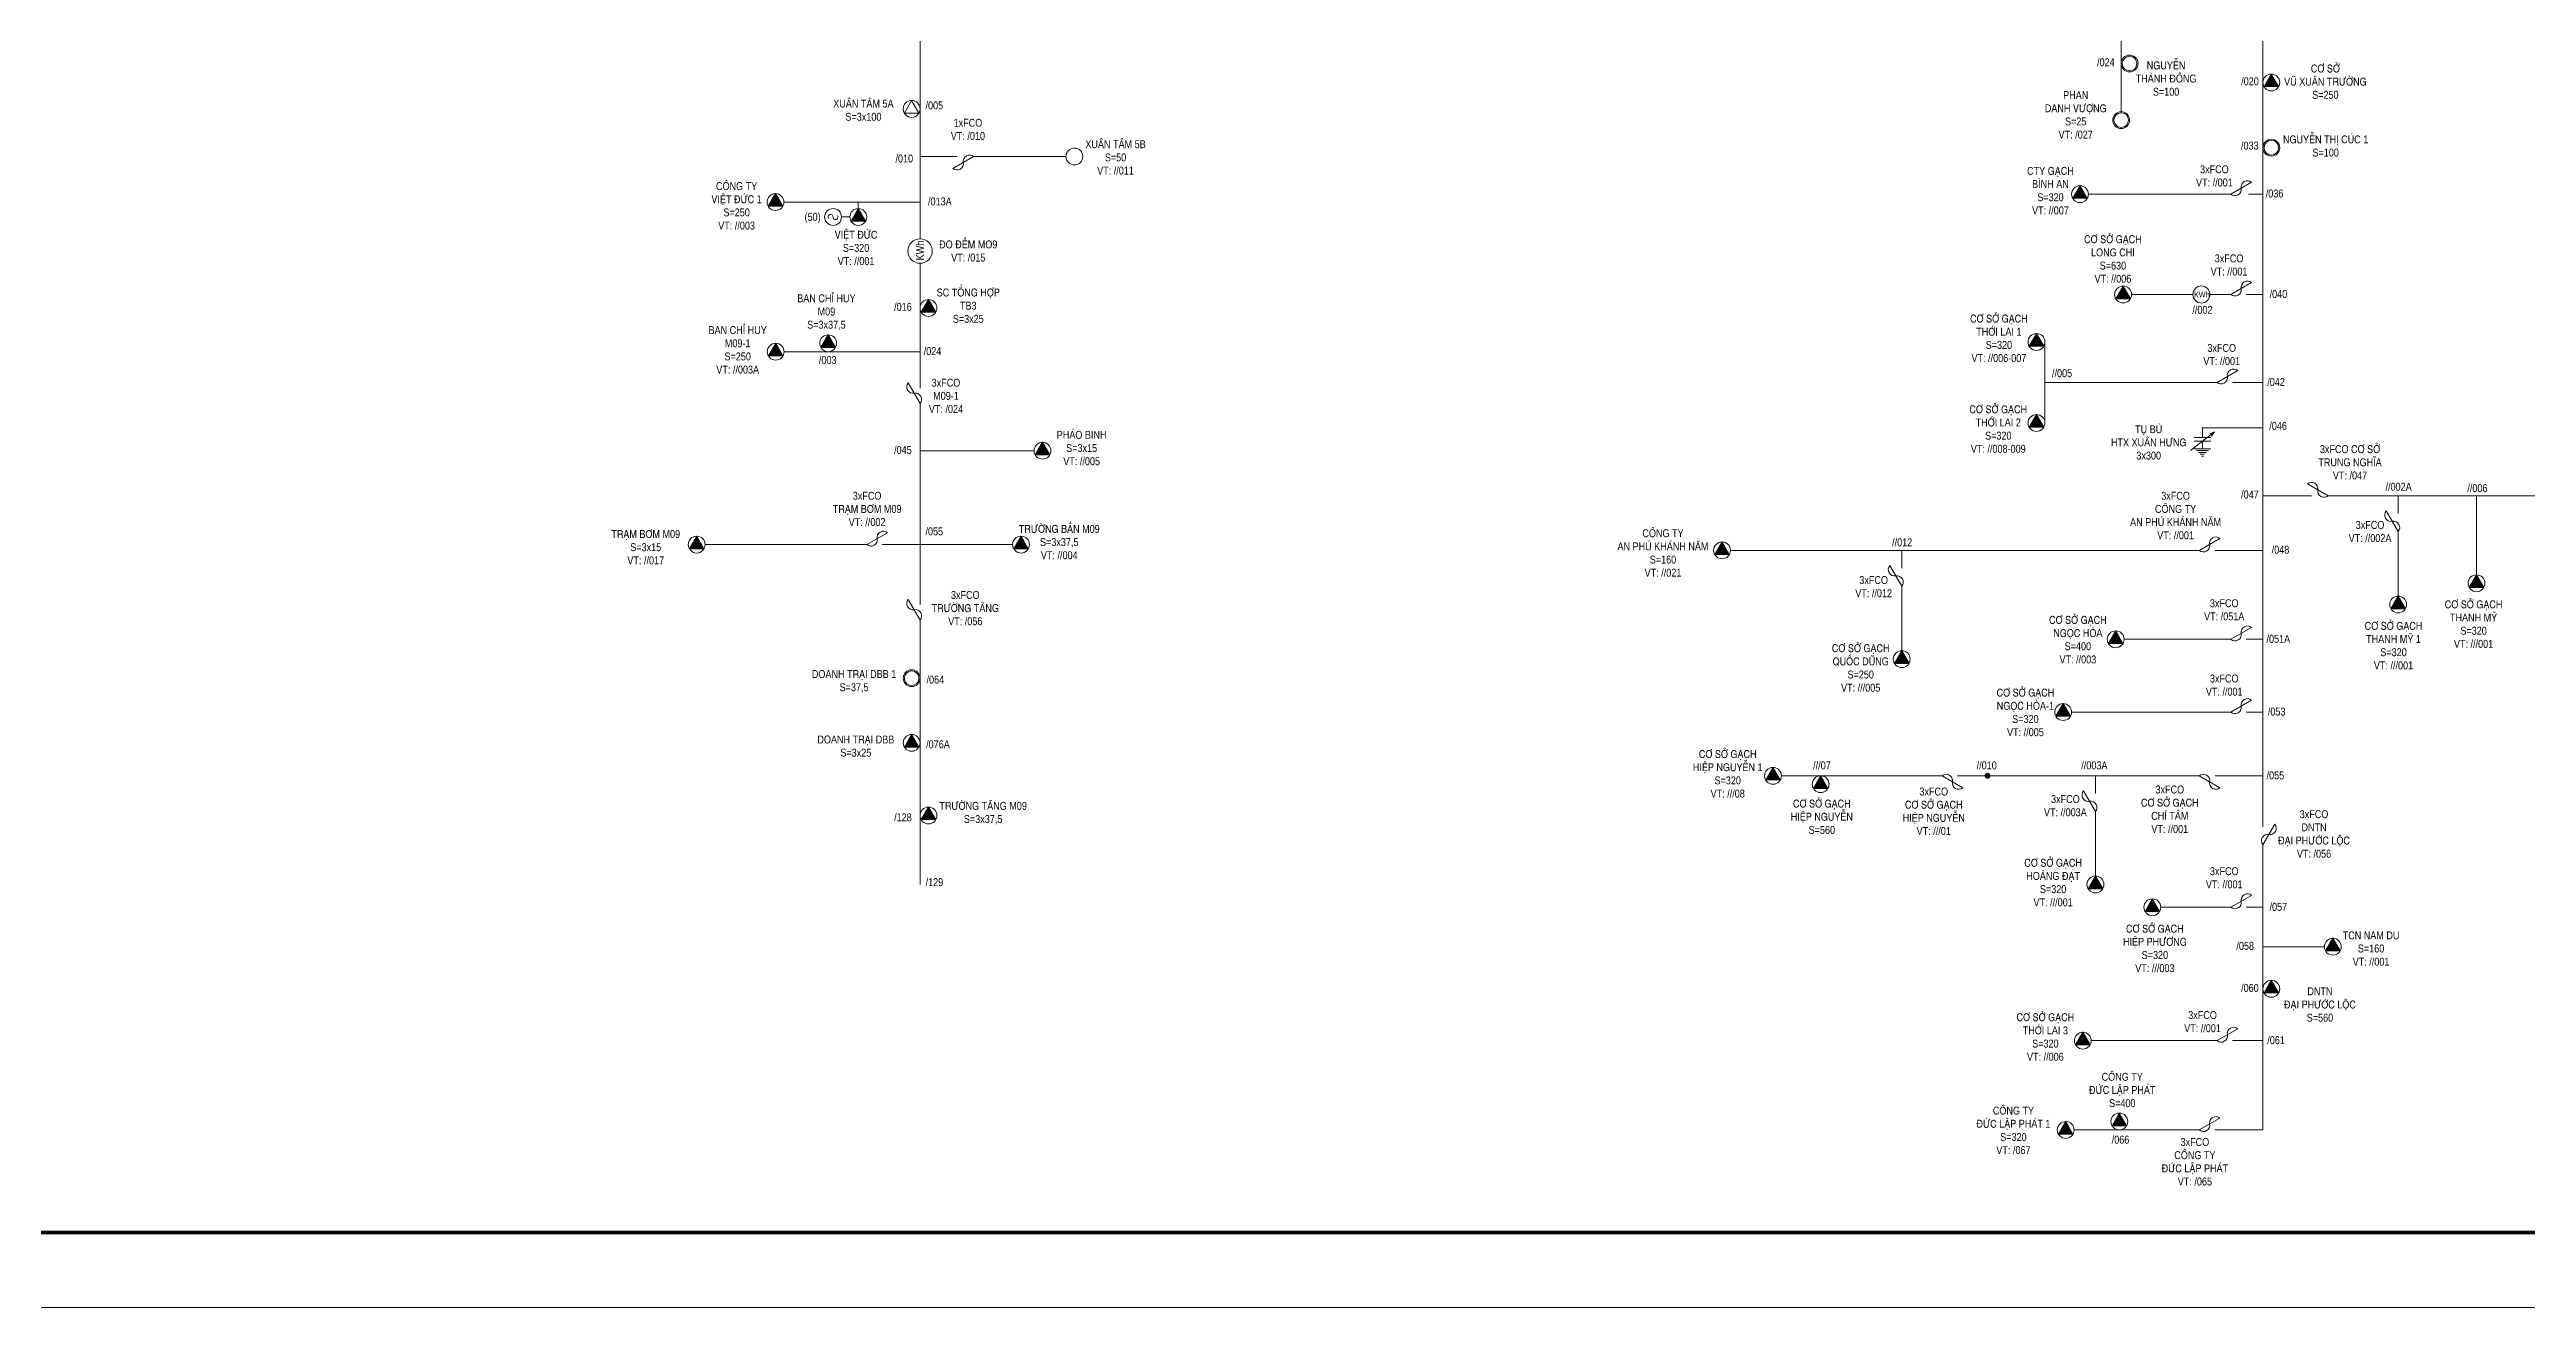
# Model space of a CAD drawing. Header units: inches. Extents: x 3694 to 9715, y -885 to 919.
# Drawn here: x 7230 to 7891, y -836 to -501 of the extents above; entities that cross this region are included whole.
import ezdxf

# ---------------------------------------------------------------- set-up
doc = ezdxf.new("R2010")
doc.units = ezdxf.units.IN
doc.header["$LTSCALE"] = 0.2
doc.header["$MEASUREMENT"] = 0
doc.layers.get('0').update_dxf_attribs({"lineweight": 5})
for name, color, linetype, lineweight in [('Day 22kV', 1, 'Continuous', 13), ('Khung', 7, 'Continuous', 13), ('TBA', 5, 'Continuous', 9), ('Text', 7, 'Continuous', 9), ('Thiet bi', 3, 'Continuous', 9), ('Tuyen 476', 4, 'Continuous', 13), ('Tuyen 478', 1, 'Continuous', 13)]:
    doc.layers.add(name, color=color, linetype=linetype, lineweight=lineweight)
doc.styles.add('V-H-C', font='VHELVCN_0.TTF')

# ---------------------------------------------------------------- blocks, each defined once
blk = doc.blocks.new('FCO')
at = {"color": 0}
blk.add_lwpolyline([(0, 0, 0.707499), (0.8, 0.8, -0.707499), (1.6, 1.6, -5.301682)], format="xyb", dxfattribs=at)
blk.add_lwpolyline([(0, 0), (1.6, 1.6)], dxfattribs=at)
blk = doc.blocks.new('TBA 3P')
at = {"color": 0}
blk.add_lwpolyline([(0, 1.6, 0, 1.39, 0), (0, 0.4, 0, 0, 0)], format="xyseb", dxfattribs=at)
blk.add_lwpolyline([(-0.69, 0.4), (0.69, 0.4), (0, 1.6)], close=True, dxfattribs=at)
blk.add_circle((0, 0.8), 0.8, dxfattribs=at)
blk = doc.blocks.new('TBA 1P')
at = {"color": 0}
blk.add_circle((0, 0.8), 0.8, dxfattribs=at)
blk = doc.blocks.new('GIAO NHAN DIEN NANG')
at = {"layer": 'Thiet bi'}
for p, q in [((579.29, -85.47), (582.99, -85.47)), ((589.48, -85.47), (593.18, -85.47))]:
    blk.add_line(p, q, dxfattribs=at)
blk.add_circle((586.24, -85.47), 3.25, dxfattribs=at)
at = {"layer": 'Text', "insert": (586.39, -85.46), "char_height": 2.107, "width": 22.4302, "attachment_point": 5, "style": 'V-H-C'}
blk.add_mtext('KWh', dxfattribs=at)

msp = doc.modelspace()

# ---------------------------------------------------------------- linework, layer by layer
at = {"layer": 'Day 22kV'}
msp.add_line((7804.23, -601.85), (7820.34, -601.85), dxfattribs=at)
at = {"layer": 'Khung'}
msp.add_lwpolyline([(6760.27, 918.53), (9715.27, 918.53), (9715.27, -836.47), (6760.27, -836.47)], close=True, dxfattribs=at)
at = {"layer": 'Khung', "const_width": 1}
msp.add_lwpolyline([(6780.27, 898.53), (9695.27, 898.53), (9695.27, -816.47), (6780.27, -816.47)], close=True, dxfattribs=at)
at = {"layer": 'TBA', "color": 4}
for p, q in [((7441.28, -545.66), (7443.51, -545.66)), ((7445.76, -541.68), (7445.76, -543.41))]:
    msp.add_line(p, q, dxfattribs=at)
msp.add_lwpolyline([(7459.99, -514.59), (7458.05, -517.96), (7461.94, -517.96)], close=True, dxfattribs=at)
at = {"layer": 'TBA', "color": 1}
for centre, radius in [((7784.79, -504.74), 2.25), ((7784.79, -504.74), 1.95), ((7782.55, -519.84), 2.25), ((7782.55, -519.84), 1.95), ((7822.59, -527.19), 2.25), ((7822.59, -527.19), 1.95)]:
    msp.add_circle(centre, radius, dxfattribs=at)
at = {"layer": 'TBA', "color": 4, "ltscale": 2}
msp.add_circle((7459.99, -516.84), 2.25, dxfattribs=at)
at = {"layer": 'TBA', "color": 4}
for radius in [2.25, 1.95]:
    msp.add_circle((7459.99, -668.66), radius, dxfattribs=at)
for centre, start, end in [((7438.36, -545.66), 0, 218.66212), ((7439.7, -545.66), 180, 38.66212)]:
    msp.add_arc(centre, 0.669, start, end, dxfattribs=at)
at = {"layer": 'Thiet bi', "color": 1}
for p, q in [((7801, -607.96), (7807.45, -603)), ((7807.45, -603), (7806.15, -603.45)), ((7807.45, -603), (7806.68, -604.14))]:
    msp.add_line(p, q, dxfattribs=at)
for points in [[(7806.43, -604.48), (7802.03, -604.48), (7802.03, -604.48)], [(7806.43, -605.48), (7802.03, -605.48), (7802.03, -605.48)], [(7806.43, -607.49), (7802.03, -607.49), (7802.03, -607.49)], [(7804.23, -605.48), (7804.23, -607.49), (7804.18, -607.49), (7804.18, -607.47)], [(7804.23, -604.48), (7804.23, -601.85), (7804.23, -601.85)], [(7805.84, -607.97), (7802.61, -607.97), (7802.61, -607.97)], [(7805.27, -608.45), (7803.18, -608.45), (7803.18, -608.45)], [(7804.81, -608.93), (7803.64, -608.93), (7803.64, -608.93)], [(7804.48, -609.41), (7803.98, -609.41), (7803.98, -609.41)]]:
    msp.add_lwpolyline(points, dxfattribs=at)
at = {"layer": 'Thiet bi', "color": 1, "const_width": 0.146}
msp.add_lwpolyline([(7804.23, -601.78, -1), (7804.23, -601.93, -1), (7804.23, -601.78, -2.414214)], format="xyb", dxfattribs=at)
at = {"layer": 'Tuyen 476'}
for points in [[(7462.24, -493.24), (7462.24, -547.82)], [(7462.24, -529.54), (7472.07, -529.54)], [(7476.51, -529.54), (7476.51, -529.54), (7501.14, -529.54)], [(7425.93, -541.68), (7462.24, -541.68)], [(7462.24, -561.7), (7462.24, -591.29)], [(7425.98, -581.59), (7462.24, -581.59)], [(7462.24, -595.4), (7462.24, -649.04)], [(7492.63, -608), (7462.24, -608)], [(7448.04, -633.04), (7404.91, -633.04)], [(7452.15, -633.04), (7486.91, -633.04)], [(7462.24, -653.15), (7462.24, -723.64)]]:
    msp.add_lwpolyline(points, dxfattribs=at)
at = {"layer": 'Tuyen 478'}
msp.add_line((7762.2, -600.6), (7762.2, -579), dxfattribs=at)
for points in [[(7782.55, -462.11), (7782.55, -517.59)], [(7820.34, -477.5), (7820.34, -708.34)], [(7773.82, -539.56), (7811.81, -539.56)], [(7816.51, -539.56), (7820.34, -539.56)], [(7799.09, -566.33), (7785.31, -566.33)], [(7811.81, -566.33), (7808.81, -566.33)], [(7815.92, -566.33), (7820.34, -566.33)], [(7808.12, -589.8), (7762.2, -589.8)], [(7812.23, -589.8), (7820.34, -589.8)], [(7820.34, -620.02), (7833.31, -620.02)], [(7837.74, -620.02), (7959.16, -620.02)], [(7856.43, -620.02), (7856.43, -624.73)], [(7877.31, -620.02), (7877.31, -641.09)], [(7856.43, -629.57), (7856.43, -646.78)], [(7803.39, -634.57), (7678.35, -634.57)], [(7724.03, -634.57), (7724.03, -639.29)], [(7807.5, -634.57), (7820.34, -634.57)], [(7724.03, -644.13), (7724.03, -661.33)], [(7811.81, -658.29), (7783.34, -658.29)], [(7815.92, -658.29), (7820.34, -658.29)], [(7811.81, -677.69), (7769.34, -677.69)], [(7815.92, -677.69), (7820.34, -677.69)], [(7734.8, -694.69), (7691.94, -694.69)], [(7803.39, -694.69), (7738.91, -694.69)], [(7775.68, -694.69), (7775.68, -699.4)], [(7807.5, -694.69), (7820.34, -694.69)], [(7775.68, -704.24), (7775.68, -721.44)], [(7820.34, -713.1), (7820.34, -789.14)], [(7811.81, -729.75), (7793.11, -729.75)], [(7815.92, -729.75), (7820.34, -729.75)], [(7820.34, -740.27), (7836.73, -740.27)], [(7808.12, -765.32), (7774.59, -765.32)], [(7812.23, -765.32), (7820.34, -765.32)], [(7803.39, -789.14), (7770.01, -789.14)], [(7807.5, -789.14), (7820.34, -789.14)]]:
    msp.add_lwpolyline(points, dxfattribs=at)
at = {"layer": 'Tuyen 478', "const_width": 0.76}
msp.add_lwpolyline([(7746.92, -694.29, 1), (7746.92, -695.08, 1), (7746.92, -694.29, 2.414214)], format="xyb", dxfattribs=at)

# ---------------------------------------------------------------- block references
at = {"layer": 'TBA', "color": 1, "xscale": 2.809729812779551, "yscale": 2.809729812779551, "zscale": 2.809729812779032}
for p in [(7822.59, -512.03), (7771.57, -541.81), (7783.06, -568.58), (7759.95, -581.24), (7759.95, -602.85), (7676.11, -636.82), (7877.31, -645.59), (7856.43, -651.27), (7724.03, -665.83), (7781.09, -660.54), (7767.09, -679.94), (7689.69, -696.93), (7702.41, -699.18), (7775.68, -725.94), (7790.86, -732), (7838.98, -742.52), (7822.59, -753.73), (7772.34, -767.57), (7767.76, -791.39), (7782.05, -789.14)]:
    msp.add_blockref('TBA 3P', p, dxfattribs=at)
at = {"layer": 'TBA', "color": 4, "xscale": 2.809729812779551, "yscale": 2.809729812779551, "zscale": 2.809729812779032, "rotation": 180}
for p in [(7503.39, -527.29), (7439.03, -543.41)]:
    msp.add_blockref('TBA 1P', p, dxfattribs=at)
at = {"layer": 'TBA', "color": 4, "xscale": 2.809729812779551, "yscale": 2.809729812779551, "zscale": 2.809729812779032}
for p in [(7423.68, -543.93), (7445.76, -547.91), (7464.49, -572.18), (7423.73, -583.84), (7437.73, -581.59), (7494.88, -610.25), (7402.66, -635.28), (7489.16, -635.28), (7459.99, -688.15), (7464.49, -707.51)]:
    msp.add_blockref('TBA 3P', p, dxfattribs=at)
at = {"layer": 'Thiet bi', "color": 4, "yscale": 2.809729812779551, "zscale": 2.809729812779032}
for p, xscale, rotation in [((7476.51, -529.54), 2.809729812778733, 164.9999999999864), ((7462.24, -595.4), 2.809729812778733, 74.99999999998644), ((7448.04, -633.04), 2.809729812778734, 344.9999999999864), ((7462.24, -653.15), 2.809729812778733, 74.99999999998644)]:
    msp.add_blockref('FCO', p, dxfattribs=dict(at, xscale=xscale, rotation=rotation))
at = {"layer": 'Thiet bi', "color": 1, "yscale": 2.809729812779551, "zscale": 2.809729812779032}
for p, xscale, rotation in [((7811.81, -539.56), 2.809729812778733, 344.9999999999864), ((7811.81, -566.33), 2.809729812778733, 344.9999999999864), ((7808.12, -589.8), 2.809729812778733, 344.9999999999864), ((7837.74, -620.02), -2.809729812778732, 15.00000000001354), ((7856.43, -629.57), 2.809729812778733, 74.99999999998644), ((7803.39, -634.57), 2.809729812778733, 344.9999999999864), ((7724.03, -644.13), 2.809729812778733, 74.99999999998644), ((7811.81, -658.29), 2.809729812778733, 344.9999999999864), ((7811.81, -677.69), 2.809729812778733, 344.9999999999864), ((7734.8, -694.69), -2.809729812778733, 195.0000000000136), ((7803.39, -694.69), -2.809729812778732, 195.0000000000136), ((7775.68, -704.24), 2.809729812778733, 74.99999999998644), ((7820.34, -713.1), -2.809729812779203, 285.0000000000494), ((7811.81, -729.75), 2.809729812778732, 344.9999999999864), ((7808.12, -765.32), 2.809729812778732, 344.9999999999864), ((7803.39, -789.14), 2.809729812778733, 344.9999999999864)]:
    msp.add_blockref('FCO', p, dxfattribs=dict(at, xscale=xscale, rotation=rotation))
at = {"layer": 'Thiet bi', "color": 4, "rotation": 90}
msp.add_blockref('GIAO NHAN DIEN NANG', (7376.77, -1141), dxfattribs=at)
at = {"layer": 'Thiet bi', "color": 1, "xscale": 0.7000000000007276, "yscale": 0.7000000000007276, "zscale": 0.7}
msp.add_blockref('GIAO NHAN DIEN NANG', (7393.58, -506.5), dxfattribs=at)

# ---------------------------------------------------------------- texts
at = {"layer": 'Text', "attachment_point": 5, "style": 'V-H-C'}
for s, insert, char_height, width in [('/024', (7778.48, -504.41), 2.107, 28.1807), ('NGUYEÃN\\PTHAØNH ÑOÂNG\\PS=100', (7794.53, -508.76), 2.1073, 28.1807), ('/020', (7816.9, -509.49), 2.107, 28.1807), ('CÔ SÔÛ\\PVUÕ XUAÂN TRÖÔØNG\\PS=250', (7837.01, -509.59), 2.1073, 28.1807), ('XUAÂN TAÂM 5A\\PS=3x100', (7447.12, -517.2), 2.1073, 28.1807), ('/005', (7466.03, -515.93), 2.107, 28.1807), ('PHAN\\PDANH VÖÔÏNG\\PS=25\\PVT: /027', (7770.43, -518.44), 2.1073, 28.1807), ('1xFCO\\PVT: /010', (7474.99, -522.31), 2.107, 28.1807), ('XUAÂN TAÂM 5B\\PS=50\\PVT: //011', (7514.36, -529.79), 2.1073, 28.1807), ('/033', (7816.86, -526.64), 2.107, 28.1807), ('NGUYEÃN THÒ CUÙC 1\\PS=100', (7837.08, -526.74), 2.1073, 28.1807), ('/010', (7458.02, -530.09), 2.107, 28.1807), ('CTY GAÏCH\\PBÌNH AN\\PS=320\\PVT: //007', (7763.69, -538.66), 2.107, 28.1807), ('3xFCO\\PVT: //001', (7807.41, -534.72), 2.107, 28.1807), ('COÂNG TY\\PVIEÄT ÑÖÙC 1\\PS=250\\PVT: //003', (7413.3, -542.7), 2.1073, 28.1807), ('/013A', (7467.51, -541.54), 2.107, 28.1807), ('/036', (7823.46, -539.42), 2.107, 28.1807), ('(50)', (7433.57, -545.94), 2.107, 28.1807), ('VIEÄT ÑÖÙC\\PS=320\\PVT: //001', (7445.16, -553.93), 2.107, 28.1807), ('ÑO ÑEÁM MO9\\PVT: /015', (7475.09, -554.75), 2.1073, 28.1807), ('CÔ SÔÛ GAÏCH\\PLONG CHI\\PS=630\\PVT: //006', (7780.35, -556.88), 2.1073, 28.1807), ('3xFCO\\PVT: //001', (7811.32, -558.48), 2.107, 28.1807), ('BAN CHÆ HUY\\PM09\\PS=3x37,5', (7437.26, -571.07), 2.1073, 28.1807), ('SC TOÅNG HÔÏP\\PTB3\\PS=3x25', (7475.09, -569.33), 2.1073, 28.1807), ('/040', (7824.48, -566.22), 2.107, 28.1807), ('BAN CHÆ HUY\\PM09-1\\PS=250\\PVT: //003A', (7413.59, -581.11), 2.1073, 28.1807), ('/016', (7457.66, -569.64), 2.107, 28.1807), ('CÔ SÔÛ GAÏCH\\PTHÔÙI LAI 1\\PS=320\\PVT: //006-007', (7749.94, -578.04), 2.1073, 28.1807), ('//002', (7804.22, -570.44), 2.107, 28.1807), ('/024', (7465.55, -581.45), 2.107, 28.1807), ('3xFCO\\PVT: //001', (7809.36, -582.35), 2.107, 28.1807), ('/003', (7437.6, -583.83), 2.107, 28.1807), ('//005', (7766.78, -587.33), 2.107, 28.1807), ('3xFCO\\PM09-1\\PVT: /024', (7469.14, -593.38), 2.107, 28.1807), ('/042', (7823.86, -589.69), 2.107, 28.1807), ('CÔ SÔÛ GAÏCH\\PTHÔÙI LAI 2\\PS=320\\PVT: //008-009', (7749.77, -602.23), 2.1073, 28.1807), ('TUÏ BUØ\\PHTX XUAÂN HÖNG\\P3x300', (7789.89, -605.79), 2.1073, 28.1807), ('/046', (7824.4, -601.38), 2.107, 28.1807), ('/045', (7457.66, -607.81), 2.107, 28.1807), ('PHAÙO BINH\\PS=3x15\\PVT: //005', (7505.32, -607.29), 2.107, 28.1807), ('3xFCO CÔ SÔÛ\\PTRUNG NGHÓA\\PVT: /047', (7843.58, -611.1), 2.1073, 28.1807), ('3xFCO\\PTRAÏM BÔM M09\\PVT: //002', (7448.11, -623.54), 2.1073, 28.1807), ('3xFCO\\PCOÂNG TY\\PAN PHUÙ KHAÙNH NAÊM\\PVT: //001', (7797.06, -625.29), 2.1073, 28.1807), ('/047', (7816.88, -619.69), 2.107, 28.1807), ('//002A', (7856.54, -617.63), 2.107, 28.1807), ('//006', (7877.55, -618), 2.107, 28.1807), ('TRÖÔØNG BAÉN M09\\PS=3x37,5\\PVT: //004', (7499.35, -632.37), 2.1073, 28.1807), ('3xFCO\\PVT: //002A', (7848.92, -629.56), 2.107, 28.1807), ('TRAÏM BÔM M09\\PS=3x15\\PVT: //017', (7389.07, -633.74), 2.1073, 28.1807), ('/055', (7466.02, -629.52), 2.107, 28.1807), ('COÂNG TY\\PAN PHUÙ KHAÙNH NAÊM\\PS=160\\PVT: //021', (7660.36, -635.28), 2.1073, 28.1807), ('//012', (7724.14, -632.44), 2.107, 28.1807), ('/048', (7825.03, -634.41), 2.107, 28.1807), ('3xFCO\\PTRÖÔØNG TAÊNG\\PVT: /056', (7474.29, -649.98), 2.1073, 28.1807), ('3xFCO\\PVT: //012', (7716.53, -644.26), 2.107, 28.1807), ('CÔ SÔÛ GAÏCH\\PTHANH MYÕ\\PS=320\\PVT: ///001', (7876.53, -654.25), 2.1073, 28.1807), ('CÔ SÔÛ GAÏCH\\PNGOÏC HOØA\\PS=400\\PVT: //003', (7771, -658.4), 2.1073, 28.1807), ('3xFCO\\PVT: /051A', (7810.03, -650.44), 2.107, 28.1807), ('CÔ SÔÛ GAÏCH\\PTHANH MYÕ 1\\PS=320\\PVT: ///001', (7855.18, -659.99), 2.1073, 60.5275), ('CÔ SÔÛ GAÏCH\\PQUOÁC DUÕNG\\PS=250\\PVT: ///005', (7713.08, -665.94), 2.1073, 28.1807), ('/051A', (7824.46, -658.18), 2.107, 28.1807), ('DOANH TRAÏI DBB 1\\PS=37,5', (7444.63, -669.51), 2.1073, 28.1807), ('/064', (7466.3, -669.05), 2.107, 28.1807), ('CÔ SÔÛ GAÏCH\\PNGOÏC HOØA-1\\PS=320\\PVT: //005', (7757.01, -677.8), 2.1073, 28.1807), ('3xFCO\\PVT: //001', (7810.03, -670.51), 2.107, 28.1807), ('/053', (7824.01, -677.58), 2.107, 28.1807), ('DOANH TRAÏI DBB\\PS=3x25', (7445.1, -686.77), 2.1073, 28.1807), ('/076A', (7467, -686.31), 2.107, 28.1807), ('CÔ SÔÛ GAÏCH\\PHIEÄP NGUYEÃN 1\\PS=320\\PVT: ///08', (7677.62, -694.17), 2.1073, 28.1807), ('///07', (7702.75, -691.92), 2.107, 28.1807), ('//010', (7746.69, -691.92), 2.107, 28.1807), ('//003A', (7775.4, -691.92), 2.107, 28.1807), ('/055', (7823.67, -694.58), 2.107, 28.1807), ('3xFCO\\PCÔ SÔÛ GAÏCH\\PHIEÄP NGUYEÃN\\PVT: ///01', (7732.57, -704.17), 2.1073, 28.1807), ('3xFCO\\PVT: //003A', (7767.67, -702.67), 2.107, 28.1807), ('3xFCO\\PCÔ SÔÛ GAÏCH\\PCHÍ TAÂM\\PVT: //001', (7795.52, -703.63), 2.1073, 28.1807), ('/128', (7457.66, -705.79), 2.107, 28.1807), ('TRÖÔØNG TAÊNG M09\\PS=3x37,5', (7479.05, -704.66), 2.1073, 28.1807), ('CÔ SÔÛ GAÏCH\\PHIEÄP NGUYEÃN\\PS=560', (7702.72, -705.63), 2.1073, 28.1807), ('3xFCO \\PDNTN\\PÑAÏI PHÖÔÙC LOÄC\\PVT: /056', (7833.98, -710.21), 2.1073, 28.1807), ('CÔ SÔÛ GAÏCH\\PHOAØNG ÑAÏT\\PS=320\\PVT: ///001', (7764.4, -723.17), 2.1073, 28.1807), ('3xFCO\\PVT: //001', (7810.03, -721.9), 2.107, 28.1807), ('/129', (7466.07, -723.06), 2.107, 28.1807), ('/057', (7824.46, -729.65), 2.107, 28.1807), ('CÔ SÔÛ GAÏCH\\PHIEÄP PHÖÔNG\\PS=320\\PVT: ///003', (7791.54, -740.74), 2.1073, 28.1807), ('/058', (7815.62, -740.06), 2.107, 28.1807), ('TCN NAM DU\\PS=160\\PVT: //001', (7849.19, -740.76), 2.107, 28.1807), ('/060', (7816.89, -751.28), 2.107, 28.1807), ('DNTN\\PÑAÏI PHÖÔÙC LOÄC\\PS=560', (7835.56, -755.7), 2.1073, 28.1807), ('CÔ SÔÛ GAÏCH\\PTHÔÙI LAI 3\\PS=320\\PVT: //006', (7762.33, -764.36), 2.1073, 28.1807), ('3xFCO\\PVT: //001', (7804.25, -760.26), 2.107, 28.1807), ('/061', (7823.86, -765.21), 2.107, 28.1807), ('COÂNG TY\\PÑÖÙC LAÄP PHAÙT\\PS=400', (7782.84, -778.49), 2.1073, 28.1807), ('COÂNG TY\\PÑÖÙC LAÄP PHAÙT 1\\PS=320\\PVT: /067', (7753.82, -789.26), 2.1073, 28.1807), ('/066', (7782.37, -791.74), 2.107, 28.1807), ('3xFCO\\PCOÂNG TY\\PÑÖÙC LAÄP PHAÙT\\PVT: /065', (7802.21, -797.63), 2.1073, 28.1807)]:
    msp.add_mtext(s, dxfattribs=dict(at, insert=insert, char_height=char_height, width=width))

doc.saveas('drawing.dxf')
